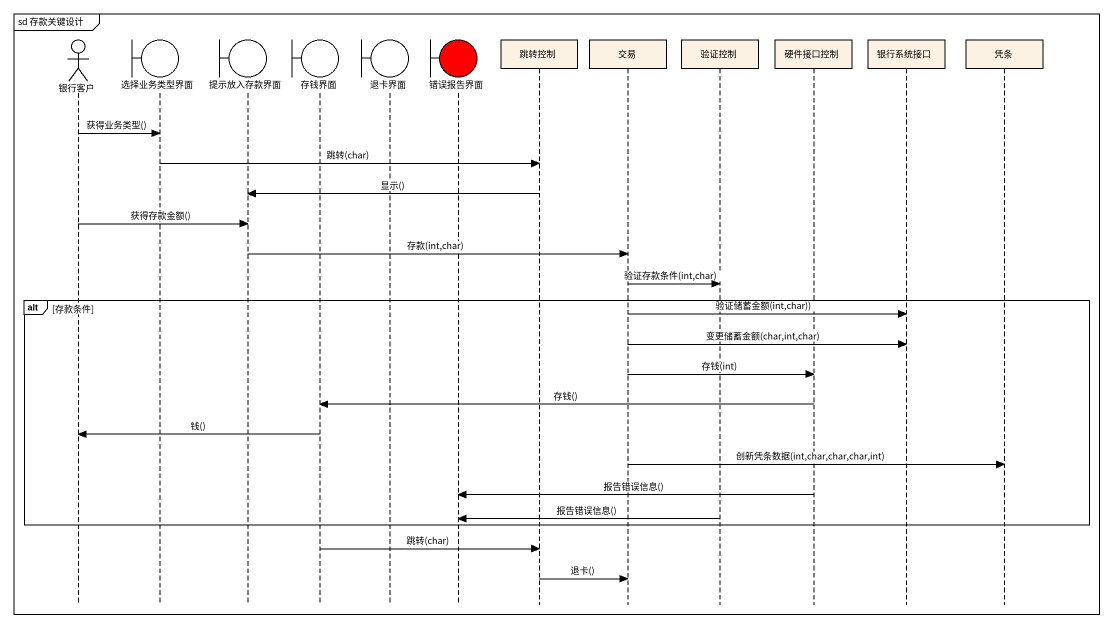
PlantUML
@startuml
mainframe sd 存款关键设计
hide footbox
actor 银行客户
boundary 选择业务类型界面
boundary 提示放入存款界面
boundary 存钱界面
boundary 退卡界面
boundary 错误报告界面 #FF0000
participant 跳转控制
participant 交易
participant 验证控制
participant 硬件接口控制
participant 银行系统接口
participant 凭条

银行客户 -> 选择业务类型界面 : 获得业务类型()
选择业务类型界面 -> 跳转控制 : 跳转(char)
跳转控制 -> 提示放入存款界面 : 显示()
银行客户 -> 提示放入存款界面 : 获得存款金额()
提示放入存款界面 -> 交易 : 存款(int,char)
交易 -> 验证控制 : 验证存款条件(int,char)
alt 存款条件
  交易 -> 银行系统接口 : 验证储蓄金额(int,char))
  交易 -> 银行系统接口 : 变更储蓄金额(char,int,char)
  交易 -> 硬件接口控制 : 存钱(int)
  硬件接口控制 -> 存钱界面 : 存钱()
  存钱界面 -> 银行客户 : 钱()
  交易 -> 凭条 : 创新凭条数据(int,char,char,char,int)
  硬件接口控制 -> 错误报告界面 : 报告错误信息()
  验证控制 -> 错误报告界面 : 报告错误信息()
end
存钱界面 -> 跳转控制 : 跳转(char)
跳转控制 -> 交易 : 退卡()
@enduml
